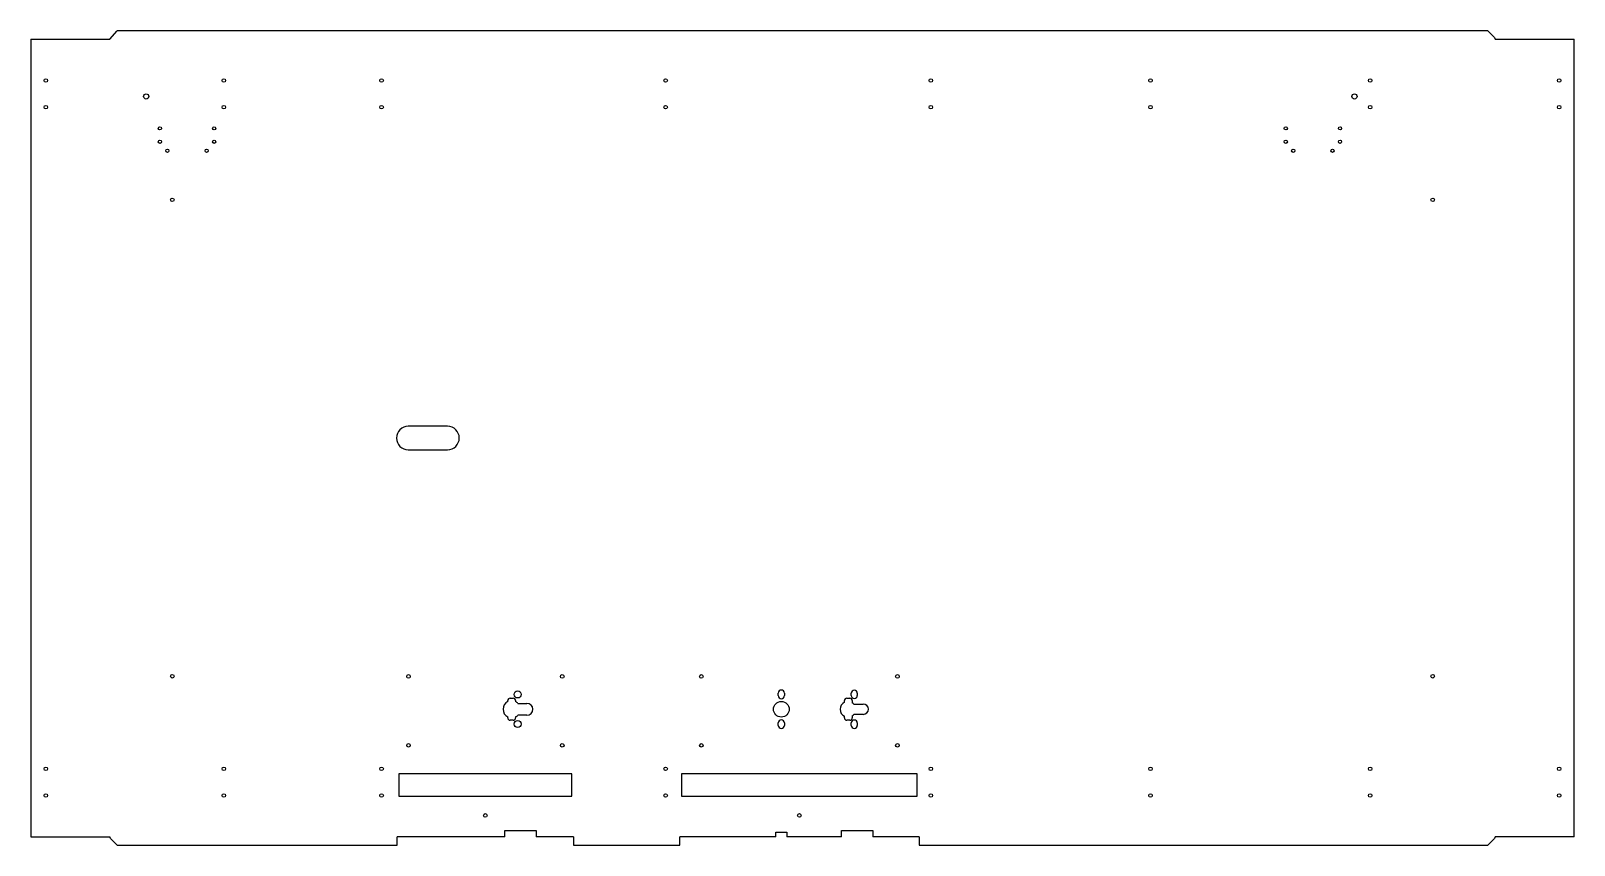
# Model space of a CAD drawing. Header units: millimetres. Extents: x 0 to 1967, y 0 to 1037.
import ezdxf

# ---------------------------------------------------------------- set-up
doc = ezdxf.new("R2010")
doc.units = ezdxf.units.MM

msp = doc.modelspace()

# ---------------------------------------------------------------- linework, layer by layer
at = {"color": 7, "linetype": 'Continuous', "lineweight": 25}
for p, q in [((0, 1026.9), (0, 10.5)), ((0, 1026.9), (100.5, 1026.9)), ((100.5, 1026.9), (110, 1037.4)), ((1857, 1037.4), (110, 1037.4)), ((1857, 1037.4), (1865.4, 1029)), ((1865.4, 1029), (1866.5, 1026.9)), ((1866.5, 1026.9), (1967, 1026.9)), ((1967, 10.5), (1967, 1026.9)), ((531, 533.7), (481, 533.7)), ((481, 503.7), (531, 503.7)), ((607.8, 182.9), (607.8, 184.1)), ((610.8, 187.1), (614.8, 187.1)), ((617.8, 184.1), (617.8, 182.9)), ((620.8, 180.6), (632.3, 180.6)), ((952.5, 190.6), (952.5, 193.6)), ((960.5, 193.6), (960.5, 190.6)), ((1037, 182.1), (1037, 184.1)), ((1040, 187.1), (1044, 187.1)), ((1045.7, 190.6), (1045.7, 193.6)), ((1047, 184.1), (1047, 181.5)), ((1049.1, 179.6), (1061, 179.6)), ((1053.3, 193.6), (1053.3, 190.6)), ((607.8, 162.1), (607.8, 163.3)), ((614.8, 159.1), (610.8, 159.1)), ((617.8, 163.3), (617.8, 162.1)), ((632.3, 165.6), (620.8, 165.6)), ((1037, 162.1), (1037, 164.2)), ((1044, 159.1), (1040, 159.1)), ((1047, 164.8), (1047, 162.1)), ((1061, 166.6), (1049.1, 166.6)), ((952.5, 152.6), (952.5, 155.6)), ((960.5, 155.6), (960.5, 152.6)), ((1045.7, 152.6), (1045.7, 155.6)), ((1053.3, 155.6), (1053.3, 152.6)), ((689.4, 90.8), (469.1, 90.8)), ((469.1, 90.8), (469.1, 62.5)), ((689.4, 62.5), (689.4, 90.8)), ((1129.6, 90.8), (829.3, 90.8)), ((829.3, 90.8), (829.3, 62.5)), ((1129.6, 62.5), (1129.6, 90.8)), ((469.1, 62.5), (689.4, 62.5)), ((829.3, 62.5), (1129.6, 62.5)), ((0, 10.5), (100.5, 10.5)), ((101.6, 8.4), (100.5, 10.5)), ((101.6, 8.4), (110, 0)), ((110, 0), (466.8, 0)), ((604.2, 10.5), (466.8, 10.5)), ((466.8, 0), (466.8, 10.5)), ((604.2, 18.5), (644.2, 18.5)), ((604.2, 10.5), (604.2, 18.5)), ((644.2, 18.5), (644.2, 10.5)), ((691.8, 10.5), (644.2, 10.5)), ((691.8, 10.5), (691.8, 0)), ((691.8, 0), (827, 0)), ((949.5, 10.5), (827, 10.5)), ((827, 0), (827, 10.5)), ((949.5, 16.5), (963.5, 16.5)), ((949.5, 10.5), (949.5, 16.5)), ((963.5, 16.5), (963.5, 10.5)), ((1033, 10.5), (963.5, 10.5)), ((1033, 18.5), (1073, 18.5)), ((1033, 10.5), (1033, 18.5)), ((1073, 18.5), (1073, 10.5)), ((1132, 10.5), (1073, 10.5)), ((1132, 10.5), (1132, 0)), ((1132, 0), (1857, 0)), ((1857, 0), (1865.4, 8.4)), ((1866.5, 10.5), (1865.4, 8.4)), ((1967, 10.5), (1866.5, 10.5))]:
    msp.add_line(p, q, dxfattribs=at)
for centre, radius in [((19, 974.3), 2.25), ((246, 974.3), 2.25), ((447, 974.3), 2.25), ((809, 974.3), 2.25), ((1147, 974.3), 2.25), ((1427, 974.3), 2.25), ((1707, 974.3), 2.25), ((1948, 974.3), 2.25), ((147, 953.9), 3.3), ((1687, 953.9), 3.3), ((19, 940.3), 2.25), ((246, 940.3), 2.25), ((447, 940.3), 2.25), ((809, 940.3), 2.25), ((1147, 940.3), 2.25), ((1427, 940.3), 2.25), ((1707, 940.3), 2.25), ((1948, 940.3), 2.25), ((164.5, 913.2), 2.05), ((233.6, 913.2), 2.05), ((1599.5, 913.2), 2.05), ((1668.6, 913.2), 2.05), ((164.5, 896.2), 2.05), ((174, 884.7), 2.05), ((224, 884.7), 2.05), ((233.6, 896.2), 2.05), ((1599.5, 896.2), 2.05), ((1609, 884.7), 2.05), ((1659, 884.7), 2.05), ((1668.6, 896.2), 2.05), ((180.3, 822.2), 2.3), ((1786.7, 822.2), 2.3), ((180.3, 215.2), 2.3), ((481.3, 214.9), 2.3), ((677.3, 214.9), 2.3), ((854.5, 214.9), 2.3), ((1104.5, 214.9), 2.3), ((1786.7, 215.2), 2.3), ((620.5, 192), 4.5), ((956.5, 173.1), 10), ((620.5, 154.3), 4.5), ((481.3, 127.1), 2.3), ((677.3, 127.1), 2.3), ((854.5, 127.1), 2.3), ((1104.5, 127.1), 2.3), ((19, 97.2), 2.25), ((246, 97.2), 2.25), ((447, 97.2), 2.25), ((809, 97.2), 2.25), ((1147, 97.2), 2.25), ((1427, 97.2), 2.25), ((1707, 97.2), 2.25), ((1948, 97.2), 2.25), ((19, 63.2), 2.25), ((246, 63.2), 2.25), ((447, 63.2), 2.25), ((809, 63.2), 2.25), ((1147, 63.2), 2.25), ((1427, 63.2), 2.25), ((1707, 63.2), 2.25), ((1948, 63.2), 2.25), ((579.2, 37.8), 2.3), ((979.5, 37.8), 2.3)]:
    msp.add_circle(centre, radius, dxfattribs=at)
for centre, radius, start, end in [((481, 518.7), 15, 90, 270), ((531, 518.7), 15, 270, 90), ((956.5, 193.6), 4, 0, 180), ((1049.5, 193.6), 3.8, 0, 180), ((612.8, 173.1), 11, 117.0357, 242.9643), ((610.8, 184.1), 3, 90, 180), ((614.8, 184.1), 3, 0, 90), ((612.8, 173.1), 11, 42.9859, 62.9643), ((632.3, 173.1), 7.5, 270, 90), ((956.5, 190.6), 4, 180, 0), ((1041.5, 173.1), 10, 116.7437, 243.2563), ((1040, 184.1), 3, 90, 180), ((1044, 184.1), 3, 0, 90), ((1049.5, 190.6), 3.8, 180, 0), ((1041.5, 173.1), 10, 40.5416, 56.633), ((1061, 173.1), 6.5, 270, 90), ((610.8, 162.1), 3, 180, 270), ((614.8, 162.1), 3, 270, 0), ((612.8, 173.1), 11, 297.0357, 317.0141), ((956.5, 155.6), 4, 0, 180), ((1040, 162.1), 3, 180, 270), ((1044, 162.1), 3, 270, 0), ((1049.5, 155.6), 3.8, 0, 180), ((1041.5, 173.1), 10, 303.367, 319.4584), ((956.5, 152.6), 4, 180, 0), ((1049.5, 152.6), 3.8, 180, 0)]:
    msp.add_arc(centre, radius, start, end, dxfattribs=at)

doc.saveas('drawing.dxf')
